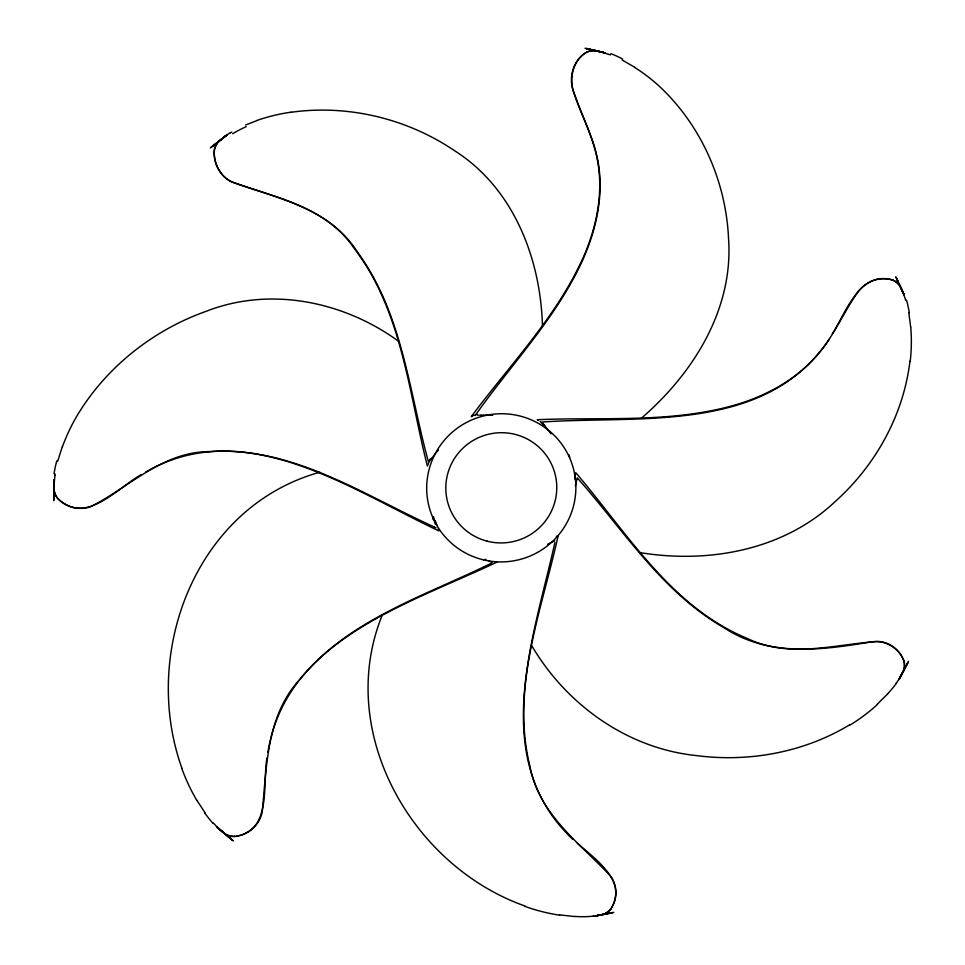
<?xml version="1.0" encoding="UTF-8"?>
<svg xmlns="http://www.w3.org/2000/svg" width="965" height="965" viewBox="0 0 965 965"><rect width="100%" height="100%" fill="white"/><g stroke="black" fill="none" stroke-linecap="round" stroke-linejoin="round"><path stroke-width="1.45" d="M904.507 665.078L904.289 667.768A16.803 16.248 49.7 0 1 903.481 670.832L899.091 679.215M53.907 494.394L53.847 499.774L54.269 479.641L54.076 489.689A16.803 16.369 84.4 0 0 54.752 492.862L55.693 495.334M53.98 490.497L54.088 485.492M53.968 485.178L54.269 479.641L54.076 489.689M904.47 666.2L904.495 665.681A16.019 15.681 -18.6 0 0 904.024 661.302M54.173 482.005L53.859 500.751M575.104 475.697L574.851 477.844M266.955 757.923C262.263 784.099 272.371 832.493 234.314 836.486A16.019 15.862 16.6 0 1 229.827 836.088M575.068 476.071L575.598 473.272M574.838 477.965L574.67 478.893M909.971 361.067C903.505 415.191 875.484 465.588 834.99 501.728C783.508 550.231 708.78 563.705 640.712 552.728M904.374 667.177L904.205 668.25A16.839 16.429 55.9 0 1 903.517 670.82L900.852 676.175M54.86 475.407L55.077 473.948M267.896 752.302C286.026 639.457 407.869 604.488 497.047 562.076M575.393 485.95L575.996 483.127M554.911 542.414C533.416 639.264 488.049 759.539 572.884 839.417M576.298 481.764L577.106 478.519M558.023 536.25C541.413 611.448 510.618 688.286 529.881 765.969C538.663 814.122 579.555 842.928 610.664 876.22C617.817 885.544 617.081 899.211 610.929 908.789M57.755 461.053L62.243 446.855M382.381 614.814C334.879 730.975 411.416 866.027 525.262 906.123M427.893 465.058L428.303 463.948M429.401 461.077L430.366 458.821M908.548 661.315L900.417 676.923M907.052 664.354L907.956 662.316L899.802 677.949L900.502 676.67M907.016 664.427L906.678 665.066M906.437 665.512L906.026 666.308M905.833 666.682L905.375 667.539M905.339 667.623L904.651 668.926M904.241 669.71L903.373 671.338M903.324 671.411L902.818 672.376M902.77 672.448L901.768 674.33M901.551 674.728L901.214 675.355M901.165 675.428L900.538 676.598M899.187 679.058L899.959 677.732M900.731 676.308L900.031 677.478A93.508 90.3 59.6 0 1 896.449 682.846M832.3 333.914C846.04 312.443 859.646 269.983 892.902 280.091A16.019 15.862 -76.3 0 1 896.292 282.118L898.62 284.289A16.839 16.019 18.3 0 1 900.236 286.4M829.466 339.053C765.583 434.093 641.122 415.227 541.787 422.043M475.564 414.986C510.437 365.518 553.102 321.224 579.772 266.364C594.38 235.906 603.39 201.649 598.963 167.741C595.912 142.398 583.584 119.732 575.176 95.993C568.313 81.169 571.763 61.495 586.081 52.556A16.019 15.886 -52.7 0 1 590.303 51.061M895.677 684.052L896.509 682.882M610.869 908.873C628.613 881.684 594.923 858.814 577.179 843.048M471.209 416.735C510.811 363.552 558.373 315.157 584.959 253.554C597.781 222.794 604.066 188.175 596.406 155.281C591.533 133.435 580.544 113.689 573.813 92.459C568.096 78.322 572.872 60.59 585.984 52.484A16.019 16.019 72.3 0 1 589.724 51.073L592.896 50.638M436.469 452.296L437.567 450.969A21.001 19.77 -69.9 0 1 438.399 450.004L438.436 450.028M435.77 453.188L432.018 458.001M431.138 459.075L431.85 458.206M430.776 459.533L429.485 460.968M887.583 693.98L877.306 704.197M427.423 466.228C408.521 391.995 402.176 310.802 353.974 248.15C325.651 206.233 275.701 198.175 231.962 182.035C219.875 176.571 212.915 162.675 214.363 149.756A16.019 15.971 56.7 0 1 215.617 145.98L216.944 143.676A16.803 15.935 -56.3 0 1 219.055 141.192L226.944 135.004L211.058 147.307M219.019 141.18L226.896 134.991L226.196 135.51M641.532 418.098C693.159 373.515 733.581 309.282 728.551 238.717C726.066 182.542 702.17 127.464 661.568 88.382A188.597 181.01 -43.5 0 0 634.5 67.297M210.358 147.959L225.026 136.403M225.412 136.234L212.976 146.017M608.143 911.623L605.911 913.155A16.803 16.622 -77.2 0 1 602.968 914.434L593.149 916.328L612.884 912.516M607.697 911.997L605.453 913.373M140.83 474.852C117.211 488.206 85.294 525.78 57.876 498.664A16.019 15.971 15.1 0 1 55.439 494.876L54.571 492.331A16.839 16.369 -85.3 0 1 54.028 489.701M230.539 132.796L231.793 132.036M849.321 725.005C803.712 752.483 748.695 762.495 696.103 755.547C627.334 748.394 566.479 704.752 531.812 645.826M145.679 472.03C244.941 414.866 349.692 488.905 438.918 530.919M471.885 416.385L472.862 415.891M548.578 543.765L547.674 544.236M552.366 541.847L554.742 540.75M551.642 542.221L550.508 542.788M549.555 543.259L550.388 542.849M491.752 563.017L491.076 563.355M490.618 563.572C424.13 596.237 348.775 619.506 300.26 678.829C266.678 714.944 266.822 765.052 262.311 810.841C260.622 824.086 249.211 833.772 236.63 836.257M245.605 124.992L257.016 120.553M475.299 414.878L477.132 414.25M319.753 472.259C195.678 506.685 140.613 652.714 181.842 768.044M556.31 536.347L557.167 536.178M597.033 915.725L602.98 914.422A16.839 16.731 -64.7 0 0 605.465 913.397M613.764 912.432L593.535 916.268M612.268 912.806L610.785 913.107M590.291 51.024L592.401 50.711A16.803 15.705 -21.7 0 1 595.598 50.747M610.688 913.131L609.168 913.421M609.048 913.445L606.261 913.988M604.826 914.253L606.129 914.012M604.404 914.337L602.377 914.711M601.364 914.904L599.518 915.242M598.59 915.399L599.434 915.254M598.505 915.423L595.562 915.93M595.477 915.942L593.668 916.243M596.853 915.713L595.477 915.906A93.508 92.363 -60.7 0 1 588.927 916.485M291.141 112.266C347.895 104.317 407.085 118.55 454.467 150.649C513.404 187.958 540.496 258.162 542.451 325.519M588.927 916.545L587.468 916.617A125.679 124.413 73.3 0 1 574.404 916.424M234.362 836.462L235.122 836.426M537.3 419.703C605.176 416.832 674.631 423.78 740.432 403.394C770.396 393.732 799.044 377.436 819.104 352.732C834.375 334.746 843.494 312.744 856.908 293.505C864.29 281.744 879.754 275.713 892.963 280.224M483.646 415.191L486.987 415.119M483.356 415.203L481.04 415.215M487.795 415.107L489.955 415.107A21.001 19.288 -32.2 0 1 491.209 415.143M479.508 415.203L480.908 415.215M478.302 415.179L477.506 415.131M574.392 916.533L559.676 914.904M491.209 415.191L492.632 415.372M592.896 50.566A16.839 15.826 -15.3 0 1 595.586 50.65L603.221 52.375M595.586 50.711L605.236 52.979L586.057 48.552M585.043 48.262L595.96 50.578M586.418 48.491L604.211 52.677M604.343 52.713L605.019 52.93M596.322 50.747L603.029 52.375M230.394 836.076L227.33 835.087M604.862 52.846L603.246 52.412M229.863 835.967L227.849 835.292A16.803 16.67 21.2 0 1 224.954 833.82L217.27 827.355L232.601 840.358M609.096 54.366L610.447 54.86M485.274 559.29L485.938 559.579M489.002 560.979L491.885 562.402M435.987 527.771L434.346 527.023M434.117 526.914C362.273 494.237 291.43 445.794 209.091 451.608C162.651 451.813 129.78 486.698 91.265 506.42C79.938 511.064 66.368 506.999 57.888 498.652A16.019 15.766 29.4 0 1 55.753 495.31M622.111 60.023L634.584 67.164M537.65 419.956L538.313 420.366M399.112 341.67C344.24 301.43 270.333 286.014 205.834 311.43C153.109 330.199 106.741 366.796 77.646 414.745A188.597 187.656 59.5 0 0 62.375 446.904M540.135 421.548L545.49 426.675M231.274 839.273L233.385 840.961M231.672 839.598L219.031 828.911A93.508 92.29 30.6 0 1 214.435 824.134L213.362 823.121M230.611 838.73L226.329 835.135M226.172 835.002L218.971 828.863M218.054 828.067L217.246 827.367L224.954 833.82A16.839 16.707 40.7 0 0 227.318 835.111M577.275 477.904C623.595 529.978 661.676 591.835 723.473 627.395C768.635 657.503 822.035 650.145 872.119 641.773C885.653 640.012 899.633 648.384 903.988 661.315M575.936 472.886C627.431 533.319 671.145 607.238 747.742 638.625C789.37 658.733 834.411 644.391 877.595 641.46C889.404 641.568 900.249 650.205 904.012 661.182A16.019 15.633 -49.7 0 1 904.434 665.078M548.144 430.125L542.246 422.694M548.349 430.378L550.303 432.827M550.569 433.189L550.665 433.309A21.001 19.348 3.9 0 1 551.039 433.792M205.087 812.868L196.944 800.383M892.951 280.248A16.019 15.742 -37.7 0 1 896.738 282.516L898.282 283.951A16.803 15.838 12.4 0 1 900.2 286.46L902.83 291.744M900.2 286.412L902.528 291.032M895.773 276.726L904.265 295.254L903.988 294.639M896.123 277.462L899.766 285.399M896.919 279.15L897.788 281.032M899.537 284.832L904.289 295.326M900.466 286.858L903.517 293.577M903.928 294.494L903.614 293.818M436.928 525.25L435.878 522.62M902.854 291.925L903.361 293.167M438.279 528.603L438.665 529.773M435.71 522.113L435.227 520.509M905.484 299.186L905.906 300.537M428.484 462.042C409.039 391.175 402.477 314.192 358.184 253.083C329.656 207.765 278.439 198.416 232.191 181.999C220.092 176.571 213.084 162.699 214.447 149.768A16.019 15.983 -45.6 0 1 215.919 145.534L217.27 143.218A16.839 15.983 -48.6 0 1 218.983 141.131M434.419 520.388L433.973 518.627M434.455 520.521L434.781 521.848M435.36 524.381L434.925 522.475M433.78 517.831L433.526 516.697M908.825 312.793L910.634 326.918M569.085 454.877A74.655 74.04 -17.4 0 1 569.7 457.446M224.917 136.234A93.508 87.948 -52.8 0 1 230.442 132.615M232.686 133.701A126.861 119.648 -53.5 0 1 246.244 126.656M256.979 120.432A188.597 184.785 -80.8 0 1 291.128 112.157M428.991 462.488A22.123 3.993 -56.7 0 1 428.46 462.995M610.978 53.666A125.679 119.551 -30.9 0 1 622.69 59.046M602.884 52.568A93.508 86.416 -16.3 0 1 609.024 54.547M474.696 415.493A22.123 4.535 -4.4 0 1 473.55 415.215M54.028 473.767A125.679 124.135 78.5 0 1 56.79 460.775M54.342 482.018A93.508 90.143 88.3 0 1 55.029 475.431M432.899 518.482A22.123 1.797 71.9 0 1 433.14 519.327M910.731 326.906A188.597 179.84 -13 0 1 910.236 361.091M906.581 300.356A125.679 119.708 0.4 0 1 909.32 312.72M903.216 293.215A93.508 87.658 19.4 0 1 905.351 299.21M544.103 424.793A22.123 3.028 47.5 0 1 543.838 424.431M196.86 800.431A188.597 188.127 -70.2 0 1 181.697 768.104M213.048 823.398A125.679 125.414 -7.3 0 1 204.785 813.085M234.362 836.341A16.019 15.549 3 0 1 230.418 835.967M877.511 704.402A188.597 181.866 17.7 0 1 849.55 725.354M895.773 684.125A125.679 121.867 33 0 1 887.547 693.944M610.954 908.933A16.019 15.729 0.7 0 1 607.781 912.094M559.64 915.194A188.597 185.557 51.6 0 1 525.141 906.473M610.833 908.728A16.019 15.488 -23.4 0 1 608.071 911.527M899.199 678.926L898.91 679.481L899.199 678.926M483.549 559.881A74.655 74.04 -17.4 0 0 572.896 466.758A74.655 74.04 -17.4 0 0 447.398 436.843A74.655 74.04 -17.4 0 0 483.549 559.881M487.096 541.16A55.512 55.065 -17.4 0 0 554.827 473.14A55.512 55.065 -17.4 0 0 461.921 449.171A55.512 55.065 -17.4 0 0 487.096 541.16"/></g></svg>
